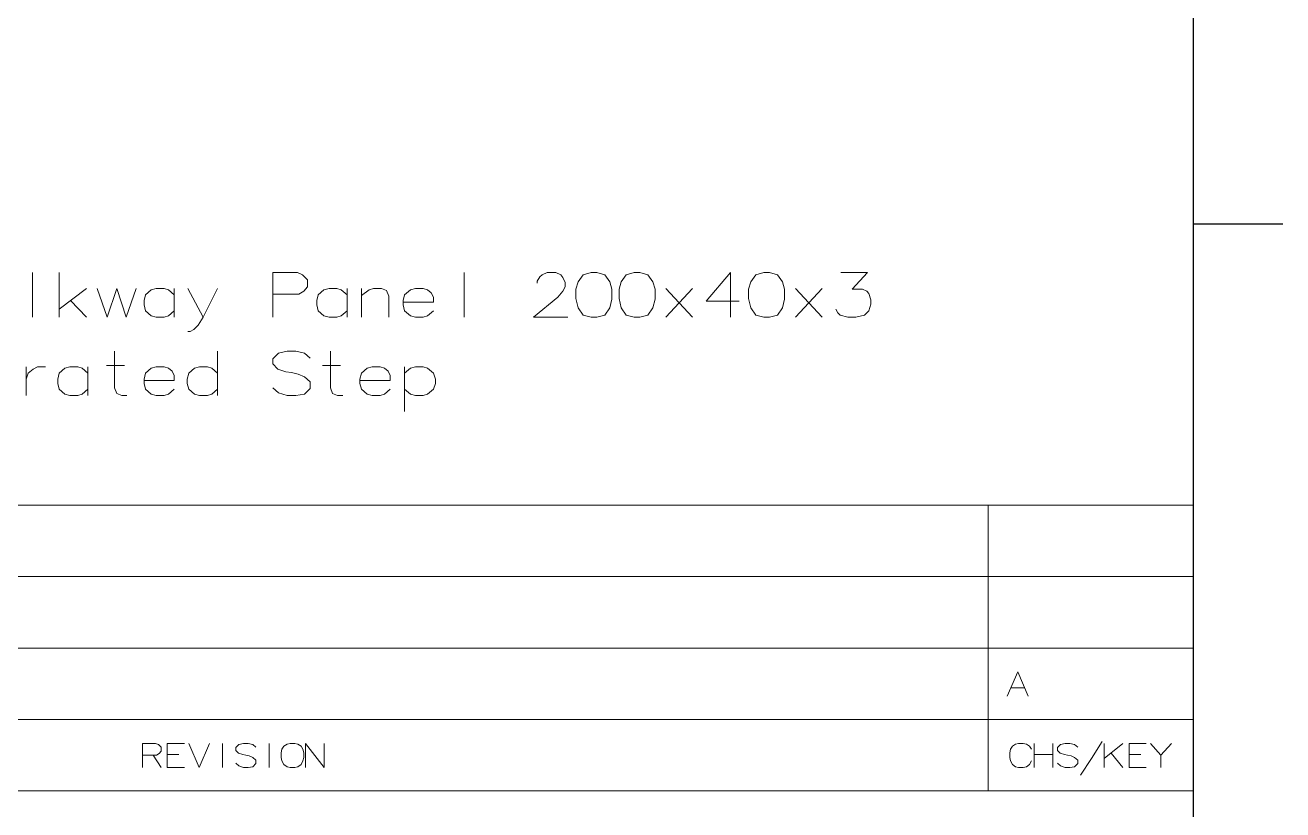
# Model space of a CAD drawing. Extents: x 5 to 836, y 5 to 589.
# Drawn here: x 765.5 to 836, y 48.9 to 92.9 of the extents above; entities that cross this region are included whole.
import ezdxf

# ---------------------------------------------------------------- set-up
doc = ezdxf.new("R2010")
doc.units = 0

msp = doc.modelspace()

# ---------------------------------------------------------------- linework, layer by layer
at = {"color": 7, "lineweight": 25}
for p, q in [((831, 10), (831, 584)), ((831, 81.75), (836, 81.75))]:
    msp.add_line(p, q, dxfattribs=at)
at = {"color": 7, "lineweight": 9}
for p, q in [((696, 66), (831, 66)), ((819.5, 50), (819.5, 66)), ((696, 62), (831, 62)), ((696, 58), (831, 58)), ((696, 54), (831, 54)), ((696, 50), (831, 50))]:
    msp.add_line(p, q, dxfattribs=at)
for points in [[(765.952, 79.032), (765.952, 76.532)], [(767.443, 76.532), (767.443, 79.032)], [(780.79, 79.032), (779.419, 79.032)], [(779.419, 79.032), (779.419, 76.532)], [(780.79, 79.032), (781.073, 78.911), (781.355, 78.629), (781.355, 78.226), (781.153, 77.984), (780.871, 77.823)], [(790.145, 79.032), (790.145, 76.532)], [(795.952, 76.532), (794.016, 76.532), (795.387, 77.661), (795.669, 77.984), (795.79, 78.226), (795.79, 78.468), (795.669, 78.75), (795.548, 78.911), (795.266, 79.032), (794.782, 79.032), (794.5, 78.911), (794.379, 78.79), (794.218, 78.548), (794.218, 78.427)], [(805.548, 77.419), (803.693, 77.419), (805.064, 79.032), (805.064, 77.823), (805.064, 76.532)], [(810.952, 76.976), (811.073, 76.774), (811.194, 76.653), (811.637, 76.532), (812.081, 76.532), (812.565, 76.653), (812.806, 76.895), (812.927, 77.258), (812.927, 77.5), (812.806, 77.863), (812.685, 77.984), (812.444, 78.105), (811.879, 78.105), (812.726, 79.032), (811.234, 79.032)], [(767.443, 76.976), (768.976, 78.145)], [(769.581, 78.145), (770.145, 76.532), (770.669, 78.145), (771.193, 76.532), (771.758, 78.145)], [(773.895, 77.782), (773.573, 78.065), (773.331, 78.145), (772.887, 78.145), (772.605, 78.065), (772.282, 77.782), (772.202, 77.46)], [(773.895, 76.532), (773.895, 78.145)], [(775.508, 76.532), (774.661, 78.145)], [(776.314, 78.145), (775.508, 76.532), (775.226, 76.089), (774.984, 75.847), (774.782, 75.726), (774.661, 75.726)], [(779.419, 77.823), (780.871, 77.823)], [(783.573, 77.782), (783.25, 78.065), (783.008, 78.145), (782.564, 78.145), (782.282, 78.065), (781.96, 77.782), (781.879, 77.46)], [(783.573, 76.532), (783.573, 78.145)], [(785.911, 76.532), (785.911, 77.702), (785.79, 78.024), (785.508, 78.145), (785.064, 78.145), (784.823, 78.065), (784.379, 77.742)], [(784.379, 76.532), (784.379, 78.145)], [(788.089, 78.065), (787.847, 78.145), (787.403, 78.145), (787.121, 78.065), (786.798, 77.782), (786.718, 77.46)], [(788.089, 78.065), (788.29, 77.903)], [(788.411, 77.379), (788.411, 77.661), (788.29, 77.903)], [(802.927, 76.532), (801.435, 78.145)], [(801.435, 76.532), (802.927, 78.145)], [(810.185, 76.532), (808.694, 78.145)], [(808.694, 76.532), (810.185, 78.145)], [(768.089, 77.46), (768.976, 76.532)], [(772.202, 77.46), (772.202, 77.218)], [(772.282, 76.895), (772.202, 77.218)], [(772.887, 76.532), (772.605, 76.613), (772.282, 76.895)], [(773.331, 76.532), (773.573, 76.613), (773.895, 76.895)], [(781.879, 77.46), (781.879, 77.218)], [(781.96, 76.895), (781.879, 77.218)], [(782.564, 76.532), (782.282, 76.613), (781.96, 76.895)], [(783.008, 76.532), (783.25, 76.613), (783.573, 76.895)], [(786.718, 77.46), (786.718, 77.218)], [(788.411, 77.379), (786.718, 77.379)], [(786.798, 76.895), (786.718, 77.218)], [(787.403, 76.532), (787.121, 76.613), (786.798, 76.895)], [(787.847, 76.532), (788.089, 76.613), (788.411, 76.895)], [(772.887, 76.532), (773.331, 76.532)], [(782.564, 76.532), (783.008, 76.532)], [(787.403, 76.532), (787.847, 76.532)], [(771.234, 72.137), (770.952, 72.137), (770.669, 72.258), (770.548, 72.581), (770.548, 74.637)], [(776.314, 72.137), (776.314, 74.637)], [(781.516, 74.234), (781.193, 74.516), (780.71, 74.637), (780.226, 74.637), (779.742, 74.516), (779.419, 74.194), (779.419, 73.911), (779.702, 73.629)], [(783.331, 72.137), (783.048, 72.137), (782.766, 72.258), (782.645, 72.581), (782.645, 74.637)], [(765.589, 73.75), (765.589, 72.137)], [(765.589, 73.065), (765.71, 73.387), (765.992, 73.629), (766.234, 73.75), (766.677, 73.75)], [(769.056, 73.387), (768.734, 73.669), (768.492, 73.75), (768.048, 73.75), (767.766, 73.669), (767.443, 73.387), (767.363, 73.065)], [(769.056, 72.137), (769.056, 73.75)], [(770.105, 73.831), (771.113, 73.831)], [(773.573, 73.669), (773.331, 73.75), (772.887, 73.75), (772.605, 73.669), (772.282, 73.387), (772.202, 73.065)], [(773.573, 73.669), (773.774, 73.508)], [(773.895, 72.984), (773.895, 73.266), (773.774, 73.508)], [(776.314, 73.387), (775.992, 73.669), (775.75, 73.75), (775.306, 73.75), (775.024, 73.669), (774.702, 73.387), (774.621, 73.065)], [(779.702, 73.629), (780.145, 73.468)], [(780.145, 73.468), (780.468, 73.427)], [(780.468, 73.427), (780.831, 73.347)], [(780.831, 73.347), (781.193, 73.185), (781.516, 72.903)], [(782.202, 73.831), (783.21, 73.831)], [(785.669, 73.669), (785.427, 73.75), (784.984, 73.75), (784.702, 73.669), (784.379, 73.387), (784.298, 73.065)], [(785.669, 73.669), (785.871, 73.508)], [(785.992, 72.984), (785.992, 73.266), (785.871, 73.508)], [(788.411, 73.387), (788.089, 73.669), (787.847, 73.75), (787.403, 73.75), (787.121, 73.669), (786.798, 73.387)], [(786.798, 73.75), (786.798, 71.25)], [(788.411, 72.5), (788.532, 72.823), (788.532, 73.065), (788.411, 73.387)], [(767.363, 73.065), (767.363, 72.823)], [(767.443, 72.5), (767.363, 72.823)], [(772.202, 73.065), (772.202, 72.823)], [(773.895, 72.984), (772.202, 72.984)], [(772.282, 72.5), (772.202, 72.823)], [(774.621, 73.065), (774.621, 72.823)], [(774.702, 72.5), (774.621, 72.823)], [(781.193, 72.218), (780.71, 72.137), (780.226, 72.137), (779.742, 72.298), (779.419, 72.581)], [(781.516, 72.903), (781.516, 72.54)], [(784.298, 73.065), (784.298, 72.823)], [(785.992, 72.984), (784.298, 72.984)], [(784.379, 72.5), (784.298, 72.823)], [(768.048, 72.137), (767.766, 72.218), (767.443, 72.5)], [(768.048, 72.137), (768.492, 72.137)], [(768.492, 72.137), (768.734, 72.218), (769.056, 72.5)], [(772.887, 72.137), (772.605, 72.218), (772.282, 72.5)], [(772.887, 72.137), (773.331, 72.137)], [(773.331, 72.137), (773.573, 72.218), (773.895, 72.5)], [(775.306, 72.137), (775.024, 72.218), (774.702, 72.5)], [(775.306, 72.137), (775.75, 72.137)], [(775.75, 72.137), (775.992, 72.218), (776.314, 72.5)], [(781.516, 72.54), (781.193, 72.218)], [(784.984, 72.137), (784.702, 72.218), (784.379, 72.5)], [(784.984, 72.137), (785.427, 72.137)], [(785.427, 72.137), (785.669, 72.218), (785.992, 72.5)], [(787.403, 72.137), (787.121, 72.218), (786.798, 72.5)], [(787.403, 72.137), (787.847, 72.137)], [(787.847, 72.137), (788.089, 72.218), (788.411, 72.5)], [(820.565, 55.314), (821.153, 56.664), (821.741, 55.314)], [(820.761, 55.771), (821.545, 55.771)], [(772.852, 52.664), (772.111, 52.664)], [(772.111, 52.664), (772.111, 51.314)], [(772.852, 52.664), (773.004, 52.599), (773.156, 52.446), (773.156, 52.229), (773.048, 52.098), (772.895, 52.011)], [(773.505, 52.664), (774.463, 52.664)], [(773.505, 52.664), (773.505, 51.314), (774.463, 51.314)], [(774.702, 52.664), (775.29, 51.314), (775.878, 52.664)], [(776.597, 51.314), (776.597, 52.664)], [(778.469, 52.446), (778.295, 52.599), (778.034, 52.664), (777.773, 52.664), (777.511, 52.599), (777.337, 52.425), (777.337, 52.272), (777.49, 52.12)], [(779.21, 51.314), (779.21, 52.664)], [(781.256, 52.664), (781.256, 51.314)], [(781.256, 52.664), (782.302, 51.314)], [(782.302, 52.664), (782.302, 51.314)], [(820.743, 52.338), (820.699, 52.142)], [(820.699, 51.88), (820.699, 52.142)], [(820.743, 52.338), (820.852, 52.512)], [(820.852, 52.512), (821.026, 52.621)], [(821.2, 52.664), (821.026, 52.621)], [(821.2, 52.664), (821.461, 52.664)], [(821.461, 52.664), (821.635, 52.621), (821.81, 52.512), (821.919, 52.338)], [(822.071, 52.664), (822.071, 51.314)], [(823.116, 52.664), (823.116, 51.314)], [(824.51, 52.446), (824.336, 52.599), (824.074, 52.664), (823.813, 52.664), (823.552, 52.599), (823.377, 52.425), (823.377, 52.272), (823.53, 52.12)], [(824.662, 50.879), (825.272, 51.815), (825.881, 52.773)], [(825.99, 52.664), (825.99, 51.314)], [(825.99, 51.815), (827.036, 52.664)], [(827.384, 52.664), (828.342, 52.664)], [(827.384, 52.664), (827.384, 51.314), (828.342, 51.314)], [(828.581, 52.664), (829.169, 52.011), (829.757, 52.664)], [(772.111, 52.011), (772.895, 52.011)], [(772.721, 52.011), (773.156, 51.314)], [(774.158, 52.033), (773.505, 52.033)], [(778.295, 51.358), (778.034, 51.314), (777.773, 51.314), (777.511, 51.401), (777.337, 51.554)], [(777.49, 52.12), (777.729, 52.033)], [(777.729, 52.033), (777.903, 52.011)], [(777.903, 52.011), (778.099, 51.967)], [(778.099, 51.967), (778.295, 51.88), (778.469, 51.728)], [(778.469, 51.532), (778.295, 51.358)], [(778.469, 51.728), (778.469, 51.532)], [(820.699, 51.88), (820.743, 51.684)], [(820.743, 51.684), (820.852, 51.488)], [(820.852, 51.488), (821.026, 51.358)], [(821.461, 51.314), (821.635, 51.358), (821.81, 51.488), (821.919, 51.684)], [(823.116, 52.033), (822.071, 52.033)], [(824.336, 51.358), (824.074, 51.314), (823.813, 51.314), (823.552, 51.401), (823.377, 51.554)], [(823.53, 52.12), (823.769, 52.033)], [(823.769, 52.033), (823.944, 52.011)], [(823.944, 52.011), (824.14, 51.967)], [(824.14, 51.967), (824.336, 51.88), (824.51, 51.728)], [(824.51, 51.532), (824.336, 51.358)], [(824.51, 51.728), (824.51, 51.532)], [(826.382, 52.12), (827.036, 51.314)], [(828.037, 52.033), (827.384, 52.033)], [(829.169, 52.011), (829.169, 51.314)], [(821.026, 51.358), (821.2, 51.314)], [(821.461, 51.314), (821.2, 51.314)]]:
    msp.add_lwpolyline(points, dxfattribs=at)
for points in [[(797.242, 79.032), (796.798, 78.911), (796.516, 78.508), (796.395, 78.105), (796.395, 77.581), (796.516, 77.056), (796.798, 76.653), (797.242, 76.532), (797.564, 76.532), (798.008, 76.653), (798.29, 77.056), (798.411, 77.54), (798.411, 78.105), (798.29, 78.508), (798.008, 78.911), (797.564, 79.032)], [(799.661, 79.032), (799.218, 78.911), (798.935, 78.508), (798.814, 78.105), (798.814, 77.581), (798.935, 77.056), (799.218, 76.653), (799.661, 76.532), (799.984, 76.532), (800.427, 76.653), (800.71, 77.056), (800.831, 77.54), (800.831, 78.105), (800.71, 78.508), (800.427, 78.911), (799.984, 79.032)], [(806.919, 79.032), (806.476, 78.911), (806.193, 78.508), (806.073, 78.105), (806.073, 77.581), (806.193, 77.056), (806.476, 76.653), (806.919, 76.532), (807.242, 76.532), (807.685, 76.653), (807.968, 77.056), (808.089, 77.54), (808.089, 78.105), (807.968, 78.508), (807.685, 78.911), (807.242, 79.032)], [(780.385, 52.664), (780.211, 52.621), (780.037, 52.512), (779.928, 52.338), (779.885, 52.142), (779.885, 51.88), (779.928, 51.684), (780.037, 51.488), (780.211, 51.358), (780.385, 51.314), (780.647, 51.314), (780.821, 51.358), (780.995, 51.488), (781.104, 51.684), (781.148, 51.88), (781.148, 52.142), (781.104, 52.338), (780.995, 52.512), (780.821, 52.621), (780.647, 52.664)]]:
    msp.add_lwpolyline(points, close=True, dxfattribs=at)

doc.saveas('drawing.dxf')
